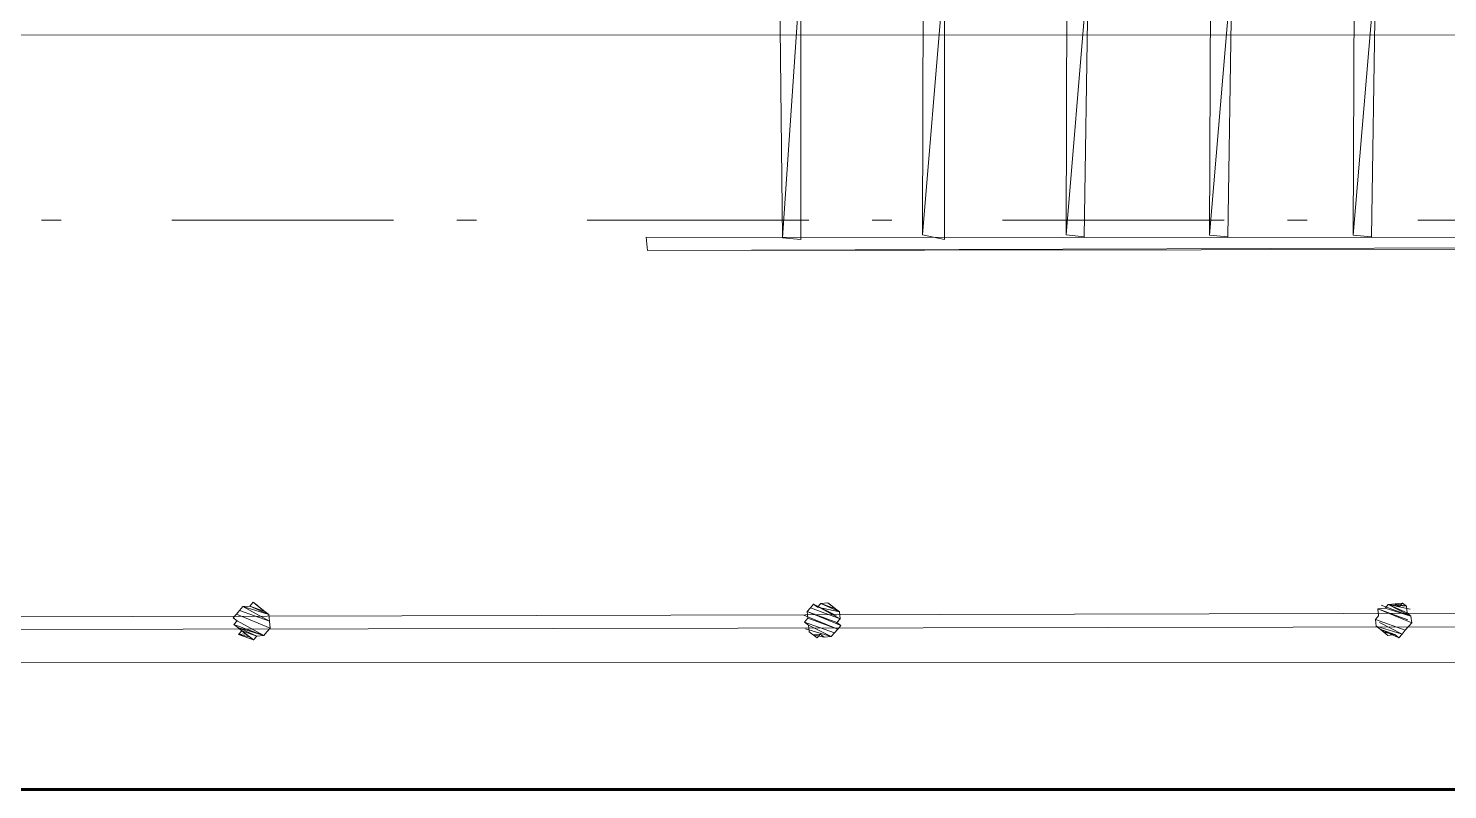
# Paper-space layout '01 Roof Support Layout' of a CAD drawing. Header units: millimetres. Extents: x 5 to 415, y 7 to 290.
# Drawn here: x 116.58 to 134.53, y 97.4 to 107.02 of the extents above; entities that cross this region are included whole.
import ezdxf

# ---------------------------------------------------------------- set-up
doc = ezdxf.new("R2010")
doc.units = ezdxf.units.MM
doc.linetypes.add('B1_LONG_DASH', pattern=[5.5, 4, -1.5])
doc.linetypes.add('B2_DASH_DOT', pattern=[5.25, 2.8, -0.8, 0.25, -1.4])
for name, color, linetype in [('GA_REFERENCE', 253, 'Continuous'), ('MAIN_ROOF', 7, 'Continuous'), ('UPPER_ROOF', 7, 'Continuous')]:
    doc.layers.add(name, color=color, linetype=linetype)

# ---------------------------------------------------------------- blocks, each defined once
blk = doc.blocks.new('SHEET_01_ROOF')
at = {"layer": 'GA_REFERENCE', "lineweight": 5}
for p, q in [((126.082, 107.787), (126.119, 104.376)), ((126.119, 104.376), (126.352, 107.812)), ((126.119, 104.376), (126.352, 107.812)), ((126.352, 107.812), (126.349, 104.355)), ((127.886, 104.413), (128.168, 107.811)), ((127.886, 104.413), (128.168, 107.811)), ((127.898, 107.785), (127.886, 104.413)), ((128.168, 107.811), (128.165, 104.353)), ((129.702, 104.412), (129.984, 107.809)), ((129.702, 104.412), (129.984, 107.809)), ((129.714, 107.784), (129.702, 104.412)), ((129.984, 107.809), (129.931, 104.39)), ((131.518, 104.41), (131.8, 107.808)), ((131.518, 104.41), (131.8, 107.808)), ((131.53, 107.782), (131.518, 104.41)), ((131.8, 107.808), (131.748, 104.389)), ((133.334, 104.409), (133.616, 107.806)), ((133.334, 104.409), (133.616, 107.806)), ((133.346, 107.781), (133.334, 104.409)), ((133.616, 107.806), (133.564, 104.387)), ((106.513, 106.934), (138.655, 106.942)), ((163.35, 104.346), (124.393, 104.386)), ((163.35, 104.346), (124.393, 104.386)), ((124.393, 104.386), (124.411, 104.215)), ((124.411, 104.215), (163.35, 104.346)), ((124.411, 104.215), (163.35, 104.346)), ((163.359, 104.26), (124.411, 104.215)), ((126.349, 104.355), (126.119, 104.376)), ((128.165, 104.353), (127.886, 104.413)), ((129.931, 104.39), (129.702, 104.412)), ((131.748, 104.389), (131.518, 104.41)), ((133.564, 104.387), (133.334, 104.409)), ((119.426, 99.769), (119.386, 99.721)), ((119.426, 99.769), (119.386, 99.721)), ((119.476, 99.73), (119.426, 99.769)), ((119.525, 99.691), (119.426, 99.769)), ((119.426, 99.769), (119.574, 99.653)), ((119.476, 99.73), (119.426, 99.769)), ((126.601, 99.754), (126.56, 99.707)), ((126.601, 99.754), (126.56, 99.707)), ((126.691, 99.763), (126.601, 99.754)), ((126.691, 99.763), (126.601, 99.754)), ((126.789, 99.686), (126.601, 99.754)), ((126.601, 99.754), (126.789, 99.686)), ((126.789, 99.686), (126.601, 99.754)), ((126.601, 99.754), (126.789, 99.686)), ((126.601, 99.754), (126.839, 99.647)), ((126.74, 99.724), (126.691, 99.763)), ((126.691, 99.763), (126.789, 99.686)), ((126.74, 99.724), (126.691, 99.763)), ((133.955, 99.757), (133.865, 99.748)), ((133.955, 99.757), (133.915, 99.71)), ((133.915, 99.71), (133.955, 99.757)), ((133.955, 99.757), (133.915, 99.71)), ((134.005, 99.718), (133.955, 99.757)), ((134.005, 99.718), (133.955, 99.757)), ((107.599, 99.56), (169.778, 99.723)), ((119.215, 99.619), (119.174, 99.572)), ((119.215, 99.619), (119.174, 99.572)), ((119.255, 99.666), (119.215, 99.619)), ((119.255, 99.666), (119.215, 99.619)), ((119.215, 99.619), (119.642, 99.443)), ((119.642, 99.443), (119.215, 99.619)), ((119.215, 99.619), (119.642, 99.443)), ((119.296, 99.713), (119.255, 99.666)), ((119.296, 99.713), (119.255, 99.666)), ((119.633, 99.529), (119.255, 99.666)), ((119.255, 99.666), (119.633, 99.529)), ((119.633, 99.529), (119.255, 99.666)), ((119.255, 99.666), (119.633, 99.529)), ((119.386, 99.721), (119.296, 99.713)), ((119.386, 99.721), (119.296, 99.713)), ((119.624, 99.614), (119.296, 99.713)), ((119.296, 99.713), (119.624, 99.614)), ((119.624, 99.614), (119.296, 99.713)), ((119.296, 99.713), (119.633, 99.529)), ((119.574, 99.653), (119.386, 99.721)), ((119.386, 99.721), (119.574, 99.653)), ((119.574, 99.653), (119.386, 99.721)), ((119.386, 99.721), (119.624, 99.614)), ((119.525, 99.691), (119.476, 99.73)), ((119.525, 99.691), (119.476, 99.73)), ((119.574, 99.653), (119.525, 99.691)), ((119.574, 99.653), (119.525, 99.691)), ((119.624, 99.614), (119.574, 99.653)), ((119.624, 99.614), (119.574, 99.653)), ((119.633, 99.529), (119.624, 99.614)), ((119.633, 99.529), (119.624, 99.614)), ((126.389, 99.605), (126.816, 99.429)), ((126.47, 99.699), (126.43, 99.652)), ((126.47, 99.699), (126.43, 99.652)), ((126.43, 99.652), (126.439, 99.566)), ((126.807, 99.514), (126.43, 99.652)), ((126.43, 99.652), (126.857, 99.476)), ((126.857, 99.476), (126.43, 99.652)), ((126.43, 99.652), (126.857, 99.476)), ((126.43, 99.652), (126.439, 99.566)), ((126.511, 99.746), (126.47, 99.699)), ((126.511, 99.746), (126.47, 99.699)), ((126.848, 99.561), (126.47, 99.699)), ((126.47, 99.699), (126.848, 99.561)), ((126.848, 99.561), (126.47, 99.699)), ((126.56, 99.707), (126.511, 99.746)), ((126.798, 99.6), (126.511, 99.746)), ((126.511, 99.746), (126.848, 99.561)), ((126.56, 99.707), (126.511, 99.746)), ((126.839, 99.647), (126.56, 99.707)), ((126.56, 99.707), (126.839, 99.647)), ((126.789, 99.686), (126.74, 99.724)), ((126.789, 99.686), (126.74, 99.724)), ((126.839, 99.647), (126.789, 99.686)), ((126.839, 99.647), (126.789, 99.686)), ((126.848, 99.561), (126.839, 99.647)), ((126.848, 99.561), (126.839, 99.647)), ((133.654, 99.599), (133.613, 99.552)), ((133.654, 99.599), (133.613, 99.552)), ((133.735, 99.693), (133.645, 99.684)), ((133.735, 99.693), (133.645, 99.684)), ((133.645, 99.684), (133.654, 99.599)), ((134.022, 99.547), (133.645, 99.684)), ((133.645, 99.684), (134.072, 99.508)), ((134.072, 99.508), (133.645, 99.684)), ((133.645, 99.684), (134.072, 99.508)), ((133.645, 99.684), (133.654, 99.599)), ((134.063, 99.594), (133.685, 99.731)), ((133.775, 99.74), (133.735, 99.693)), ((133.775, 99.74), (133.735, 99.693)), ((134.063, 99.594), (133.735, 99.693)), ((133.735, 99.693), (134.063, 99.594)), ((133.865, 99.748), (133.775, 99.74)), ((133.865, 99.748), (133.775, 99.74)), ((134.005, 99.718), (133.775, 99.74)), ((133.775, 99.74), (134.054, 99.68)), ((133.775, 99.74), (134.013, 99.633)), ((134.013, 99.633), (133.775, 99.74)), ((133.775, 99.74), (134.013, 99.633)), ((133.775, 99.74), (134.063, 99.594)), ((133.915, 99.71), (133.865, 99.748)), ((133.865, 99.748), (134.005, 99.718)), ((134.005, 99.718), (133.865, 99.748)), ((133.865, 99.748), (134.005, 99.718)), ((133.915, 99.71), (133.865, 99.748)), ((134.013, 99.633), (134.005, 99.718)), ((134.013, 99.633), (134.005, 99.718)), ((134.063, 99.594), (134.013, 99.633)), ((134.063, 99.594), (134.013, 99.633)), ((134.072, 99.508), (134.063, 99.594)), ((134.072, 99.508), (134.063, 99.594)), ((107.387, 99.41), (169.936, 99.522)), ((119.174, 99.572), (119.224, 99.533)), ((119.174, 99.572), (119.224, 99.533)), ((119.224, 99.533), (119.183, 99.486)), ((119.224, 99.533), (119.183, 99.486)), ((119.183, 99.486), (119.233, 99.448)), ((119.561, 99.349), (119.183, 99.486)), ((119.183, 99.486), (119.561, 99.349)), ((119.183, 99.486), (119.233, 99.448)), ((119.224, 99.533), (119.561, 99.349)), ((119.233, 99.448), (119.282, 99.409)), ((119.561, 99.349), (119.233, 99.448)), ((119.233, 99.448), (119.471, 99.341)), ((119.471, 99.341), (119.233, 99.448)), ((119.233, 99.448), (119.471, 99.341)), ((119.233, 99.448), (119.282, 99.409)), ((119.282, 99.409), (119.242, 99.362)), ((119.282, 99.409), (119.242, 99.362)), ((119.471, 99.341), (119.282, 99.409)), ((119.282, 99.409), (119.471, 99.341)), ((119.282, 99.409), (119.43, 99.294)), ((119.561, 99.349), (119.601, 99.396)), ((119.561, 99.349), (119.601, 99.396)), ((119.601, 99.396), (119.642, 99.443)), ((119.601, 99.396), (119.642, 99.443)), ((119.642, 99.443), (119.633, 99.529)), ((119.642, 99.443), (119.633, 99.529)), ((126.439, 99.566), (126.398, 99.519)), ((126.439, 99.566), (126.398, 99.519)), ((126.398, 99.519), (126.448, 99.48)), ((126.776, 99.382), (126.398, 99.519)), ((126.398, 99.519), (126.776, 99.382)), ((126.776, 99.382), (126.398, 99.519)), ((126.398, 99.519), (126.448, 99.48)), ((126.735, 99.335), (126.407, 99.433)), ((126.816, 99.429), (126.439, 99.566)), ((126.439, 99.566), (126.816, 99.429)), ((126.816, 99.429), (126.439, 99.566)), ((126.448, 99.48), (126.457, 99.395)), ((126.735, 99.335), (126.448, 99.48)), ((126.448, 99.48), (126.735, 99.335)), ((126.735, 99.335), (126.448, 99.48)), ((126.448, 99.48), (126.457, 99.395)), ((126.776, 99.382), (126.816, 99.429)), ((126.776, 99.382), (126.816, 99.429)), ((126.807, 99.514), (126.848, 99.561)), ((126.807, 99.514), (126.848, 99.561)), ((126.857, 99.476), (126.807, 99.514)), ((126.857, 99.476), (126.807, 99.514)), ((126.816, 99.429), (126.857, 99.476)), ((126.816, 99.429), (126.857, 99.476)), ((133.613, 99.552), (133.622, 99.466)), ((133.991, 99.414), (133.613, 99.552)), ((133.613, 99.552), (133.991, 99.414)), ((133.991, 99.414), (133.613, 99.552)), ((133.613, 99.552), (133.622, 99.466)), ((133.622, 99.466), (133.672, 99.427)), ((133.95, 99.367), (133.622, 99.466)), ((133.622, 99.466), (133.95, 99.367)), ((133.95, 99.367), (133.622, 99.466)), ((133.622, 99.466), (133.672, 99.427)), ((133.663, 99.513), (133.95, 99.367)), ((133.672, 99.427), (133.721, 99.389)), ((133.91, 99.32), (133.672, 99.427)), ((133.672, 99.427), (133.91, 99.32)), ((133.86, 99.359), (133.672, 99.427)), ((133.672, 99.427), (133.86, 99.359)), ((133.86, 99.359), (133.672, 99.427)), ((133.672, 99.427), (133.721, 99.389)), ((133.95, 99.367), (133.991, 99.414)), ((133.95, 99.367), (133.991, 99.414)), ((133.991, 99.414), (134.031, 99.461)), ((133.991, 99.414), (134.031, 99.461)), ((134.031, 99.461), (134.072, 99.508)), ((134.031, 99.461), (134.072, 99.508)), ((119.242, 99.362), (119.331, 99.371)), ((119.242, 99.362), (119.331, 99.371)), ((119.43, 99.294), (119.242, 99.362)), ((119.242, 99.362), (119.381, 99.332)), ((119.331, 99.371), (119.381, 99.332)), ((119.381, 99.332), (119.331, 99.371)), ((119.331, 99.371), (119.381, 99.332)), ((119.381, 99.332), (119.43, 99.294)), ((119.381, 99.332), (119.43, 99.294)), ((119.43, 99.294), (119.471, 99.341)), ((119.43, 99.294), (119.471, 99.341)), ((119.471, 99.341), (119.561, 99.349)), ((119.471, 99.341), (119.561, 99.349)), ((126.457, 99.395), (126.506, 99.356)), ((126.457, 99.395), (126.506, 99.356)), ((126.506, 99.356), (126.596, 99.365)), ((126.596, 99.365), (126.506, 99.356)), ((126.506, 99.356), (126.555, 99.318)), ((126.645, 99.326), (126.506, 99.356)), ((126.506, 99.356), (126.555, 99.318)), ((126.555, 99.318), (126.596, 99.365)), ((126.555, 99.318), (126.596, 99.365)), ((126.596, 99.365), (126.645, 99.326)), ((126.596, 99.365), (126.645, 99.326)), ((126.645, 99.326), (126.735, 99.335)), ((126.645, 99.326), (126.735, 99.335)), ((126.735, 99.335), (126.776, 99.382)), ((126.735, 99.335), (126.776, 99.382)), ((133.721, 99.389), (133.77, 99.35)), ((133.86, 99.359), (133.721, 99.389)), ((133.721, 99.389), (133.77, 99.35)), ((133.77, 99.35), (133.721, 99.389)), ((133.721, 99.389), (133.77, 99.35)), ((133.77, 99.35), (133.86, 99.359)), ((133.77, 99.35), (133.86, 99.359)), ((133.86, 99.359), (133.91, 99.32)), ((133.86, 99.359), (133.91, 99.32)), ((133.91, 99.32), (133.95, 99.367)), ((133.91, 99.32), (133.95, 99.367)), ((173.032, 98.993), (104.977, 99.01)), ((261.773, 97.4), (38, 97.4))]:
    blk.add_line(p, q, dxfattribs=at)
at = {"layer": 'MAIN_ROOF', "lineweight": 60}
blk.add_line((38, 97.4), (305.9, 97.4), dxfattribs=at)
at = {"layer": 'UPPER_ROOF', "linetype": 'B2_DASH_DOT', "lineweight": 18}
blk.add_line((107.9, 104.6), (173.9, 104.6), dxfattribs=at)
at = {"layer": 'UPPER_ROOF', "linetype": 'B1_LONG_DASH', "lineweight": 30}
blk.add_line((107.9, 97.4), (173.9, 97.4), dxfattribs=at)

psp = doc.layouts.new('01 Roof Support Layout')

# ---------------------------------------------------------------- block references
psp.add_blockref('SHEET_01_ROOF', (0, 0))

doc.saveas('drawing.dxf')
